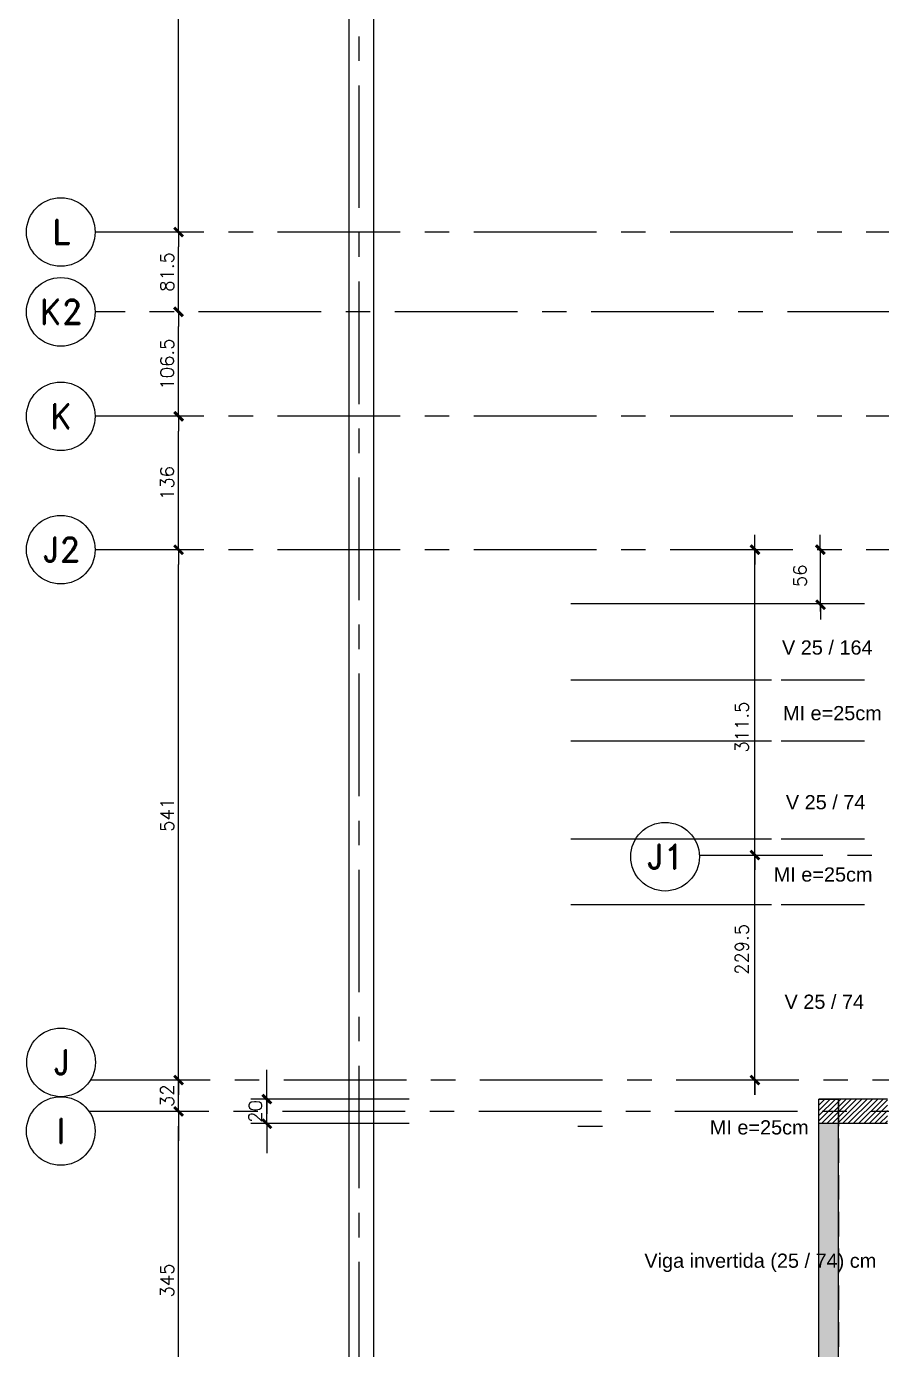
# Model space of a CAD drawing. Header units: millimetres. Extents: x -13 to 194, y -13 to 66.
# Drawn here: x 69.33 to 78.04, y 26.15 to 39.64 of the extents above; entities that cross this region are included whole.
import ezdxf
from ezdxf.enums import TextEntityAlignment as Align

# ---------------------------------------------------------------- set-up
doc = ezdxf.new("R2010")
doc.units = ezdxf.units.MM
doc.linetypes.add('CENTER', pattern=[2, 1.25, -0.25, 0.25, -0.25])
doc.linetypes.add('HIDDEN', pattern=[0.375, 0.25, -0.125])
for name, color, linetype in [('Capa1', 80, 'Continuous'), ('COTAS', 1, 'Continuous'), ('Cotas2', 1, 'Continuous'), ('EJES', 1, 'CENTER'), ('GRIS', 9, 'Continuous'), ('MUROS_EST', 5, 'Continuous'), ('PUERTAS', 1, 'Continuous'), ('VIGAS_1', 2, 'Continuous')]:
    doc.layers.add(name, color=color, linetype=linetype)
doc.styles.add('ROMAND', font='romand', dxfattribs={"height": 31.5})
doc.styles.add('ROMANS', font='romans.shx', dxfattribs={"height": 16.875})
doc.styles.get("Standard").update_dxf_attribs({"font": 'arial.ttf'})

# ---------------------------------------------------------------- blocks, each defined once
blk = doc.blocks.new('EJE-1')
at = {"color": 3, "linetype": 'Continuous'}
blk.add_circle((0, 0), 35, dxfattribs=at)
at = {"color": 5, "linetype": 'Continuous', "style": 'ROMAND'}
blk.add_attdef('0', text='', height=25, dxfattribs=at).set_placement((0.2, 0), align=Align.MIDDLE)
blk = doc.blocks.new('TICK1')
at = {"color": 2}
for points in [[(0, 0), (-1, 0)], [(0, 0), (1, 0)]]:
    blk.add_lwpolyline(points, dxfattribs=at)
at = {"color": 2, "const_width": 0.2}
blk.add_lwpolyline([(-0.3, -0.3), (0.3, 0.3)], dxfattribs=at)

msp = doc.modelspace()

# ---------------------------------------------------------------- hatches: boundary and pattern name
at = {"layer": 'PUERTAS', "transparency": 33554687}
h = msp.add_hatch(dxfattribs=at)
h.set_pattern_fill('ANGLE', color=256)
h.set_pattern_definition([(0, (-3.106, -6.503), (0, 6.985), [5.08, -1.905]), (90, (-3.106, -6.503), (-6.985, 4e-16), [5.08, -1.905])])
h.paths.add_polyline_path([(75.1988, 29.6791), (75.1988, 30.0295), (75.1988, 30.3295), (75.1988, 30.9441), (76.3813, 30.9441), (76.3813, 31.1441), (74.9488, 31.1441), (74.9488, 30.3295), (74.9488, 29.6791), (74.9488, 27.2441), (75.1988, 27.2441)])
edge = h.paths.add_edge_path()
edge.add_line((137.4142, 26.1803), (137.4142, 28.7723))
edge.add_line((137.4142, 26.1803), (137.2142, 26.1803))
edge.add_line((137.2142, 26.1803), (137.2142, 28.7723))
edge.add_line((137.4142, 26.2473), (137.4142, 28.1404))
edge.add_line((136.856, 28.7723), (137.2142, 28.7723))
edge.add_line((137.056, 29.0223), (137.056, 30.0458))
edge.add_line((137.4142, 28.7723), (142.6642, 28.7723))
edge.add_line((137.056, 29.0223), (142.4142, 29.0223))
edge.add_line((136.856, 28.7723), (136.856, 30.0458))
edge.add_line((136.856, 30.0458), (137.056, 30.0458))
edge.add_line((142.6642, 28.7723), (142.6642, 30.0873))
edge.add_line((142.4142, 29.0223), (142.4142, 30.0873))
h = msp.add_hatch(dxfattribs=at)
h.set_pattern_fill('ANSI31', color=2, scale=0.012)
h.paths.add_polyline_path([(78.1046, 28.7023), (77.6046, 28.7023), (77.6046, 28.4523), (78.1046, 28.4523)])
h.paths.add_polyline_path([(77.6046, 28.7023), (77.4046, 28.7023), (77.4046, 28.4523), (77.6046, 28.4523)])
h.paths.add_polyline_path([(78.1046, 23.4773), (77.6046, 23.4773), (77.6046, 23.2773), (78.1046, 23.2773)])
h.paths.add_polyline_path([(77.6046, 23.4773), (77.4046, 23.4773), (77.4046, 23.2773), (77.6046, 23.2773)])
h.paths.add_polyline_path([(78.1046, 18.2773), (77.6046, 18.2773), (77.6046, 18.0773), (78.1046, 18.0773)])
h.paths.add_polyline_path([(77.6046, 18.2773), (77.4046, 18.2773), (77.4046, 18.0773), (77.6046, 18.0773)])
h = msp.add_hatch(color=2, dxfattribs=at)
h.dxf.hatch_style = 1
h.paths.add_polyline_path([(77.6046, 28.4523), (77.4046, 28.4523), (77.4046, 23.4773), (77.6046, 23.4773)])

# ---------------------------------------------------------------- linework, layer by layer
at = {"layer": 'Capa1'}
for p, q in [((72.6146, 58.4427), (72.6146, 7.6628)), ((72.8646, 58.1927), (72.8646, 7.6628)), ((72.8646, 58.1927), (72.8646, 7.6628))]:
    msp.add_line(p, q, dxfattribs=at)
at = {"layer": 'COTAS', "color": 2}
for p, q in [((70.8787, 37.6973), (70.8787, 42.2027)), ((70.8787, 36.8827), (70.8787, 37.3973)), ((70.8787, 35.8173), (70.8787, 36.5827)), ((70.8787, 34.4571), (70.8787, 35.5173)), ((76.7525, 28.7473), (76.7525, 34.4571)), ((70.8787, 29.0473), (70.8787, 34.1571)), ((77.4215, 33.6763), (77.4215, 34.1563)), ((70.8787, 29.0473), (70.8787, 29.1973)), ((70.8787, 28.5773), (70.8787, 28.8973)), ((71.7787, 28.8523), (71.7787, 29.0023)), ((71.7787, 28.4523), (71.7787, 28.7023)), ((70.8787, 28.4273), (70.8787, 28.2773)), ((70.8787, 25.2773), (70.8787, 28.4273)), ((71.7787, 28.3023), (71.7787, 28.1523))]:
    msp.add_line(p, q, dxfattribs=at)
at = {"layer": 'Cotas2'}
for p, q in [((74.8762, 33.7586), (76.9206, 33.7586)), ((74.8762, 33.7586), (76.9206, 33.7586)), ((76.27, 33.7586), (77.8706, 33.7586)), ((74.8762, 32.9786), (76.9206, 32.9786)), ((74.8762, 32.3586), (76.9206, 32.3586)), ((74.8762, 31.3586), (76.9206, 31.3586)), ((74.8762, 30.6886), (76.9206, 30.6886)), ((73.2287, 28.7023), (71.6153, 28.7023)), ((73.2287, 28.4523), (71.6153, 28.4523))]:
    msp.add_line(p, q, dxfattribs=at)
at = {"layer": 'EJES'}
for p, q in [((72.7146, 61.0427), (72.7146, 5.6668)), ((101.1377, 37.5473), (70.0287, 37.5473)), ((84.3329, 36.7327), (70.0287, 36.7327)), ((101.1377, 35.6673), (70.0287, 35.6673)), ((101.1377, 34.3071), (70.0287, 34.3071)), ((76.1949, 31.1917), (82.0908, 31.1917)), ((101.2005, 28.8973), (69.981, 28.8973)), ((101.1876, 28.5773), (69.9659, 28.5773))]:
    msp.add_line(p, q, dxfattribs=at)
at = {"layer": 'EJES', "color": 1}
for p, q in [((75.0201, 33.759), (77.8706, 33.7586)), ((75.0206, 32.9786), (77.8706, 32.9786)), ((75.0206, 32.3586), (77.8707, 32.3586)), ((75.0206, 31.3586), (77.8706, 31.3586)), ((75.0206, 30.6886), (77.8707, 30.6886))]:
    msp.add_line(p, q, dxfattribs=at)
at = {"layer": 'GRIS', "linetype": 'HIDDEN'}
for p, q in [((78.0546, 28.7023), (77.6046, 28.7023)), ((77.6046, 28.6773), (77.6046, 18.0773))]:
    msp.add_line(p, q, dxfattribs=at)
at = {"layer": 'MUROS_EST'}
for p, q in [((78.1046, 28.7023), (77.4046, 28.7023)), ((78.1046, 28.4523), (77.4046, 28.4523))]:
    msp.add_line(p, q, dxfattribs=at)
at = {"layer": 'VIGAS_1'}
for p, q in [((77.4046, 18.0773), (77.4046, 28.7023)), ((77.4046, 28.7023), (77.6046, 28.7023)), ((77.6046, 18.0773), (77.6046, 28.7023)), ((77.6046, 18.0773), (77.6046, 28.7023))]:
    msp.add_line(p, q, dxfattribs=at)

# ---------------------------------------------------------------- block references
at = {"xscale": 0.0100000000002183, "yscale": 0.0100000000002183, "zscale": 0.0100000000002183}
for p, values in [((69.6787, 37.5473), {'0': 'L'}), ((69.6787, 36.7327), {'0': 'K2'}), ((69.6787, 35.6673), {'0': 'K'}), ((69.6787, 34.3071), {'0': 'J2'}), ((75.8364, 31.1754), {'0': 'J1'}), ((69.6808, 29.0773), {'0': 'J'}), ((69.6787, 28.3773), {'0': 'I'})]:
    msp.add_blockref('EJE-1', p, dxfattribs=at).add_auto_attribs(values)
at = {"layer": 'COTAS', "color": 2, "xscale": 0.1500000000000909, "yscale": 0.1500000000000909, "zscale": 0.1500000000000909}
for p, rotation in [((70.8787, 37.5473), 90), ((70.8787, 36.7327), 270), ((70.8787, 36.7327), 90), ((70.8787, 35.6673), 90), ((70.8787, 35.6673), 270), ((70.8787, 34.3071), 270), ((70.8787, 34.3071), 90), ((76.7525, 34.3071), 270), ((76.7525, 34.3071), 270), ((77.4186, 34.3068), 90), ((77.4211, 33.7464), 90), ((76.7525, 31.1917), 270), ((76.7525, 31.1917), 270), ((70.8787, 28.8973), 270), ((70.8787, 28.8973), 270), ((76.7525, 28.8973), 270), ((76.7525, 28.8973), 270), ((71.7787, 28.7023), 270), ((70.8787, 28.5773), 90), ((70.8787, 28.5773), 90), ((71.7787, 28.4523), 90)]:
    msp.add_blockref('TICK1', p, dxfattribs=dict(at, rotation=rotation))

# ---------------------------------------------------------------- texts
at = {"layer": 'Capa1', "attachment_point": 1}
for s, insert, char_height in [('V 25 / 164', (77.0282, 33.3817), 0.14497), ('MI e=25cm', (77.0379, 32.7121), 0.14497), ('V 25 / 74', (77.0676, 31.8038), 0.14497), ('MI e=25cm', (76.9436, 31.0663), 0.14497), ('V 25 / 74', (77.0541, 29.7684), 0.14497), ('MI e=25cm', (76.2924, 28.4869), 0.14497), ('Viga invertida (25 / 74) cm', (75.6256, 27.1271), 0.144975)]:
    msp.add_mtext_dynamic_manual_height_columns(s, width=2.767896, gutter_width=0.7249, heights=[0.2432], dxfattribs=dict(at, insert=insert, char_height=char_height))
at = {"layer": 'COTAS', "color": 3, "char_height": 0.135, "attachment_point": 5, "rotation": 90, "style": 'ROMANS'}
for s, insert in [('\\A1;81.5', (70.7612, 37.14)), ('\\A1;106.5', (70.7612, 36.2)), ('\\A1;136', (70.7612, 34.9872)), ('\\A1;56', (77.2116, 34.0403)), ('\\A1;311.5', (76.6192, 32.4974)), ('\\A1;541', (70.7612, 31.6022)), ('\\A1;229.5', (76.6192, 30.2297)), ('\\A1;32', (70.7612, 28.7373)), ('\\A1;20', (71.6612, 28.5773)), ('\\A1;345', (70.7612, 26.8523))]:
    msp.add_mtext(s, dxfattribs=dict(at, insert=insert))

doc.saveas('drawing.dxf')
